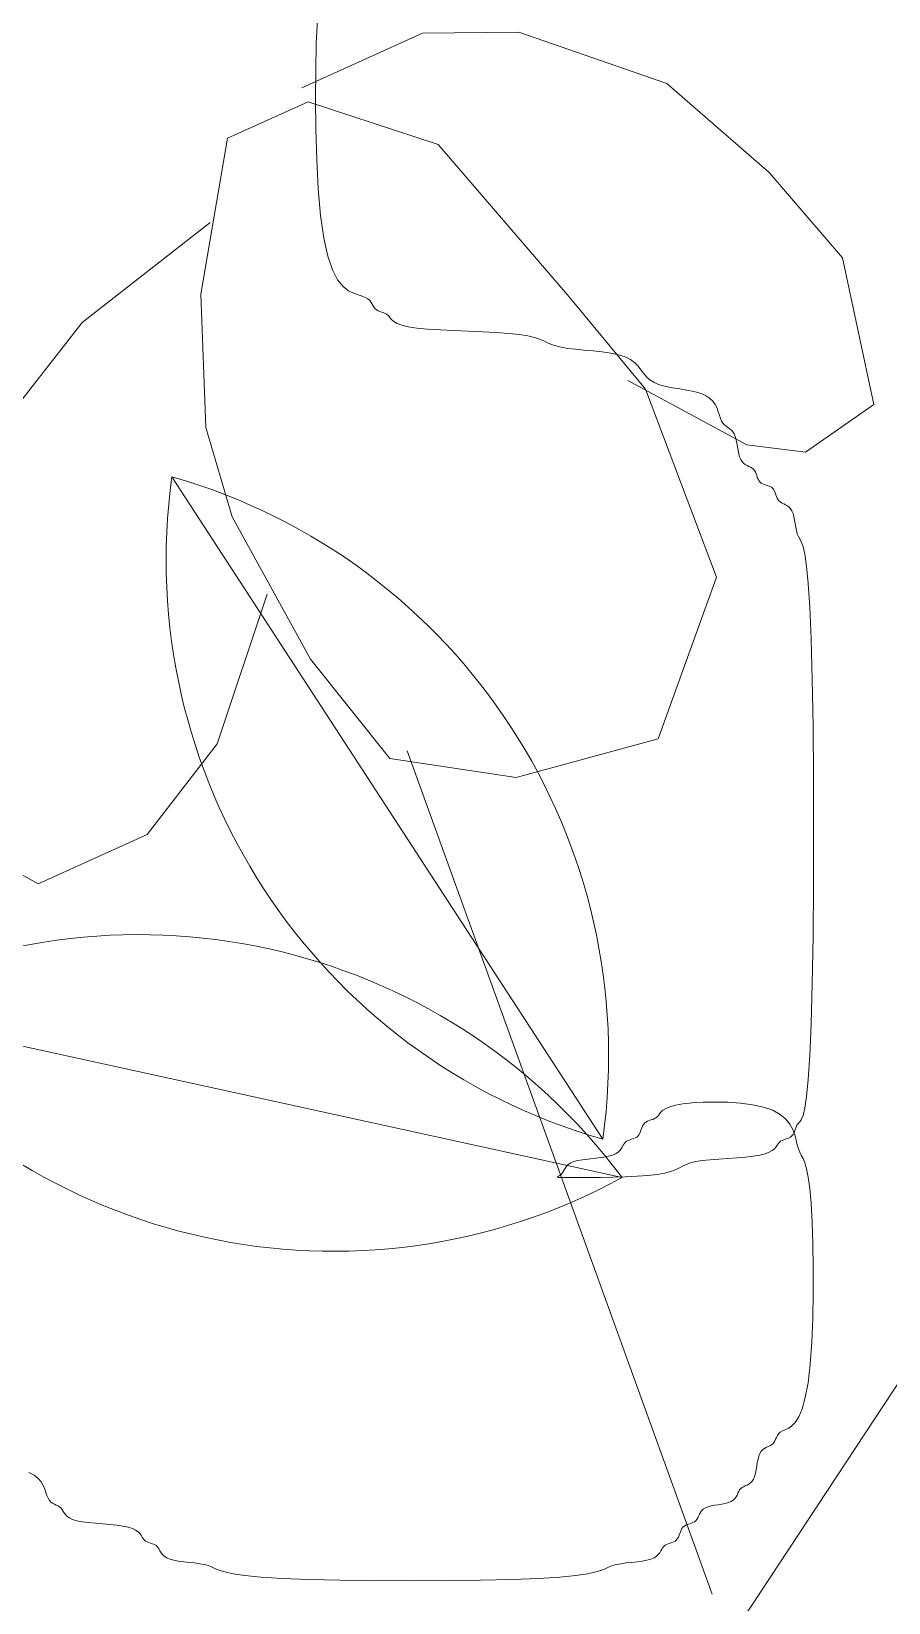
# Model space of a CAD drawing. Header units: millimetres. Extents: x 42 to 552, y 43 to 535.
# Drawn here: x 285.3837 to 285.4556, y 504.5516 to 504.6833 of the extents above; entities that cross this region are included whole.
import ezdxf

# ---------------------------------------------------------------- set-up
doc = ezdxf.new("R2010")
doc.units = ezdxf.units.MM
doc.header["$LTSCALE"] = 0.75
doc.header["$MEASUREMENT"] = 0
doc.layers.add('Gramado', color=9, linetype='Continuous', lineweight=0)

# ---------------------------------------------------------------- blocks, each defined once
blk = doc.blocks.new('arbusto2vista')
for p, q in [((-0.2798219655892922, 0.3904874950060844), (-0.2696917257576388, 0.3950657460054003)), ((-0.2696917257576388, 0.3950657460054003), (-0.2616071183502413, 0.395172573305274)), ((-0.2616071183502413, 0.395172573305274), (-0.249196935916018, 0.3908498363549597)), ((-0.249196935916018, 0.3908498363549597), (-0.240595839163575, 0.3833868558203619)), ((-0.279289519914812, 0.3893093589928185), (-0.2860430131358953, 0.3862571916599506)), ((-0.2683765679008729, 0.3857287341510869), (-0.279289519914812, 0.3893093589928185)), ((-0.2860430131358953, 0.3862571916599506), (-0.288270718123897, 0.3731908682146354)), ((-0.2573794656133259, 0.3729641415568778), (-0.2683765679008729, 0.3857287341510869)), ((-0.240595839163575, 0.3833868558203619), (-0.2344567575775045, 0.376229963489493)), ((-0.287506146584235, 0.3792114839816918), (-0.2982348417214098, 0.3708158451398162)), ((-0.2344567575775045, 0.376229963489493), (-0.2318104855344814, 0.3639476116020717)), ((-0.288270718123897, 0.3731908682146354), (-0.2878702917114424, 0.3620216844900028)), ((-0.2509741611899585, 0.3652181812194044), (-0.2573794656133259, 0.3729641415568778)), ((-0.2982348417214098, 0.3708158451398162), (-0.3085471541166953, 0.3576426943946558)), ((-0.2424731710406149, 0.3605474966159363), (-0.2524713916102996, 0.3659602933280439)), ((-0.2450171521674065, 0.3494663891428047), (-0.2509741611899585, 0.3652181812194044)), ((-0.2318104855344814, 0.3639476116020717), (-0.237549140708154, 0.359935320208308)), ((-0.2878702917114424, 0.3620216844900028), (-0.2856404024103654, 0.3545168445059517)), ((-0.237549140708154, 0.359935320208308), (-0.2424731710406149, 0.3605474966159363)), ((-0.2856404024103654, 0.3545168445059517), (-0.2790849380823488, 0.3425824402717126)), ((-0.2499230418572438, 0.3358990739423291), (-0.2450171521674065, 0.3494663891428047)), ((-0.2869192789819408, 0.3354948731440288), (-0.2827119512006675, 0.3480370964331883)), ((-0.2790849380823488, 0.3425824402717126), (-0.2724134108216276, 0.3342474119276915)), ((-0.2437933636612115, 0.2606370195019849), (-0.1938131823787899, 0.3364288530888189)), ((-0.2927739970881476, 0.3278832058601324), (-0.2869192789819408, 0.3354948731440288)), ((-0.2453907006847089, 0.2641714275417257), (-0.2709662337028931, 0.3349014477847163)), ((-0.2618167349465921, 0.3326520030581719), (-0.2499230418572438, 0.3358990739423291)), ((-0.2724134108216276, 0.3342474119276915), (-0.2618167349465921, 0.3326520030581719)), ((-0.3089432119029425, 0.3276695512604419), (-0.30193945217394, 0.3237409787654713)), ((-0.30193945217394, 0.3237409787654713), (-0.2927739970881476, 0.3278832058601324))]:
    blk.add_line(p, q)
blk = doc.blocks.new('arbusto8vista')
for p, q in [((-0.5307871027382305, 0.5164079373301007), (-0.5309615566540344, 0.5125874321541062)), ((-0.5309615566540344, 0.5125874321541062), (-0.5310729559110712, 0.5081242251728213)), ((-0.5310729559110712, 0.5081242251728213), (-0.5311086903119815, 0.5032325503213144)), ((-0.5311086903119815, 0.5032325503213144), (-0.5310561496595483, 0.498126641534725)), ((-0.5310561496595483, 0.498126641534725), (-0.5309027237564692, 0.4930207327481213)), ((-0.5309027237564692, 0.4930207327481213), (-0.5306358024054703, 0.4881290578966286)), ((-0.5306358024054703, 0.4881290578966286), (-0.5302427754092776, 0.4836658509153295)), ((-0.5302427754092776, 0.4836658509153295), (-0.5297110325705887, 0.4798453457393492)), ((-0.5297110325705887, 0.4798453457393492), (-0.5290363706433823, 0.4768271676386888)), ((-0.5290363706433823, 0.4768271676386888), (-0.528248214186334, 0.4745525072230947)), ((-0.528248214186334, 0.4745525072230947), (-0.5273843947094292, 0.4729079464372177)), ((-0.5273843947094292, 0.4729079464372177), (-0.5264827437225961, 0.4717800672256942)), ((-0.5264827437225961, 0.4717800672256942), (-0.5255810927357629, 0.4710554515331751)), ((-0.5255810927357629, 0.4710554515331751), (-0.5247172732588581, 0.4706206813043252)), ((-0.5247172732588581, 0.4706206813043252), (-0.5239291168018099, 0.4703623384837812)), ((-0.5239291168018099, 0.4703623384837812), (-0.5232544548746034, 0.4701670050161937)), ((-0.5232544548746034, 0.4701670050161937), (-0.5227206101833701, 0.4699422662180552)), ((-0.5227206101833701, 0.4699422662180552), (-0.5223128702192241, 0.4696797208931116)), ((-0.5223128702192241, 0.4696797208931116), (-0.522006013669511, 0.4693919712169929)), ((-0.522006013669511, 0.4693919712169929), (-0.5217748192215481, 0.4690916193652583)), ((-0.5217748192215481, 0.4690916193652583), (-0.5215940655627094, 0.4687912675135379)), ((-0.5215940655627094, 0.4687912675135379), (-0.521438531380312, 0.4685035178374051)), ((-0.521438531380312, 0.4685035178374051), (-0.5212829953617018, 0.4682409725124757)), ((-0.5212829953617018, 0.4682409725124757), (-0.5211022361942241, 0.468016233714323)), ((-0.5211022361942241, 0.468016233714323), (-0.5208773379698926, 0.4678377029442089)), ((-0.5208773379698926, 0.4678377029442089), (-0.5206146063993913, 0.4676969790058791)), ((-0.5206146063993913, 0.4676969790058791), (-0.5203266525981292, 0.4675814600287538)), ((-0.5203266525981292, 0.4675814600287538), (-0.5200260876814866, 0.4674785441422387)), ((-0.5200260876814866, 0.4674785441422387), (-0.5197255227648441, 0.4673756294757396)), ((-0.5197255227648441, 0.4673756294757396), (-0.519437568963582, 0.4672601141586767)), ((-0.519437568963582, 0.4672601141586767), (-0.5191748373930807, 0.4671193963204416)), ((-0.5191748373930807, 0.4671193963204416), (-0.5189499391687491, 0.4669408740904402)), ((-0.5189499391687491, 0.4669408740904402), (-0.5187639255993872, 0.4667161461707963)), ((-0.5187639255993872, 0.4667161461707963), (-0.5185716087675871, 0.4664536135543784)), ((-0.5185716087675871, 0.4664536135543784), (-0.5183162409494173, 0.4661658778067874)), ((-0.5183162409494173, 0.4661658778067874), (-0.5179410744208894, 0.4658655404936098)), ((-0.5179410744208894, 0.4658655404936098), (-0.517389361458072, 0.4655652031804323)), ((-0.517389361458072, 0.4655652031804323), (-0.5166043543369767, 0.4652774674328413)), ((-0.5166043543369767, 0.4652774674328413), (-0.515529305333672, 0.4650149348164234)), ((-0.515529305333672, 0.4650149348164234), (-0.514107466724198, 0.4647902068967795)), ((-0.514107466724198, 0.4647902068967795), (-0.5123083627939593, 0.464611684666778)), ((-0.5123083627939593, 0.464611684666778), (-0.5102066058661308, 0.4644709668285429)), ((-0.5102066058661308, 0.4644709668285429), (-0.5079030802732518, 0.4643554515114658)), ((-0.5079030802732518, 0.4643554515114658), (-0.505498670347805, 0.464252536844981)), ((-0.505498670347805, 0.464252536844981), (-0.5030942604223867, 0.4641496209584659)), ((-0.5030942604223867, 0.4641496209584659), (-0.5007907348294793, 0.4640341019813405)), ((-0.5007907348294793, 0.4640341019813405), (-0.4986889779016792, 0.4638933780430108)), ((-0.4986889779016792, 0.4638933780430108), (-0.4968898739714405, 0.4637148472728967)), ((-0.4968898739714405, 0.4637148472728967), (-0.4954638318863545, 0.463490108474744)), ((-0.4954638318863545, 0.463490108474744), (-0.4943593585538508, 0.4632275631498146)), ((-0.4943593585538508, 0.4632275631498146), (-0.4934944853963259, 0.4629398134736817)), ((-0.4934944853963259, 0.4629398134736817), (-0.4927872438362613, 0.4626394616219613)), ((-0.4927872438362613, 0.4626394616219613), (-0.4921556652960817, 0.4623391097702267)), ((-0.4921556652960817, 0.4623391097702267), (-0.4915177811981835, 0.4620513600941081)), ((-0.4915177811981835, 0.4620513600941081), (-0.4907916229650482, 0.4617888147691644)), ((-0.4907916229650482, 0.4617888147691644), (-0.4898952220190722, 0.461564075971026)), ((-0.4898952220190722, 0.461564075971026), (-0.4887707800160968, 0.4613844949687689)), ((-0.4887707800160968, 0.4613844949687689), (-0.487457179545288, 0.461236419405509)), ((-0.487457179545288, 0.461236419405509), (-0.4860174734293139, 0.4611009460178366)), ((-0.4860174734293139, 0.4611009460178366), (-0.4845147144907287, 0.4609591715423704)), ((-0.4845147144907287, 0.4609591715423704), (-0.4830119555521151, 0.460792192715715)), ((-0.4830119555521151, 0.460792192715715), (-0.481572249436141, 0.4605811062744749)), ((-0.481572249436141, 0.4605811062744749), (-0.4802586489653322, 0.4603070089552403)), ((-0.4802586489653322, 0.4603070089552403), (-0.4791342069623568, 0.4599509974946301)), ((-0.4791342069623568, 0.4599509974946301), (-0.4782420094919928, 0.459501519898339)), ((-0.4782420094919928, 0.459501519898339), (-0.4775452755880565, 0.4589764292484659)), ((-0.4775452755880565, 0.4589764292484659), (-0.4769872575265879, 0.4584009298962144)), ((-0.4769872575265879, 0.4584009298962144), (-0.4765112075836271, 0.4578002261927594)), ((-0.4765112075836271, 0.4578002261927594), (-0.4760603780352426, 0.4571995224893044)), ((-0.4760603780352426, 0.4571995224893044), (-0.4755780211574461, 0.4566240231370529)), ((-0.4755780211574461, 0.4566240231370529), (-0.4750073892262776, 0.4560989324871798)), ((-0.4750073892262776, 0.4560989324871798), (-0.4742917345177773, 0.4556494548908887)), ((-0.4742917345177773, 0.4556494548908887), (-0.4733921743662393, 0.4552923932998141)), ((-0.4733921743662393, 0.4552923932998141), (-0.4723412863386898, 0.4550109450673148)), ((-0.4723412863386898, 0.4550109450673148), (-0.4711895130605512, 0.4547799061472233)), ((-0.4711895130605512, 0.4547799061472233), (-0.4699872971570471, 0.4545740724933296)), ((-0.4699872971570471, 0.4545740724933296), (-0.4687850812535714, 0.4543682400594662)), ((-0.4687850812535714, 0.4543682400594662), (-0.4676333079754045, 0.454137204799423)), ((-0.4676333079754045, 0.454137204799423), (-0.466582419947855, 0.4538557626670183)), ((-0.466582419947855, 0.4538557626670183), (-0.465682859796317, 0.4534987096160705)), ((-0.465682859796317, 0.4534987096160705), (-0.4649714086399399, 0.453049242898274)), ((-0.4649714086399399, 0.453049242898274), (-0.4644302015735207, 0.4525241649569267)), ((-0.4644302015735207, 0.4525241649569267), (-0.4640277121858389, 0.4519486795332028)), ((-0.4640277121858389, 0.4519486795332028), (-0.4637324140655039, 0.4513479903683049)), ((-0.4637324140655039, 0.4513479903683049), (-0.4635127808012669, 0.4507473012033927)), ((-0.4635127808012669, 0.4507473012033927), (-0.4633372859818223, 0.450171815779683)), ((-0.4633372859818223, 0.450171815779683), (-0.4631744031958931, 0.4496467378383358)), ((-0.4631744031958931, 0.4496467378383358), (-0.4629926060321168, 0.4491972711205392)), ((-0.4629926060321168, 0.4491972711205392), (-0.4627677241806794, 0.4488402181204236)), ((-0.4627677241806794, 0.4488402181204236), (-0.4625050117374201, 0.4485587763438588)), ((-0.4625050117374201, 0.4485587763438588), (-0.4622170788995845, 0.4483277420496563)), ((-0.4622170788995845, 0.4483277420496563), (-0.4619165358645034, 0.4481219114966564)), ((-0.4619165358645034, 0.4481219114966564), (-0.4616159928293939, 0.4479160809436422)), ((-0.4616159928293939, 0.4479160809436422), (-0.4613280599915868, 0.447685046649454)), ((-0.4613280599915868, 0.447685046649454), (-0.4610653475482991, 0.4474036048728891)), ((-0.4610653475482991, 0.4474036048728891), (-0.4608404656968617, 0.4470465518727735)), ((-0.4608404656968617, 0.4470465518727735), (-0.4606618212354476, 0.446597085154977)), ((-0.4606618212354476, 0.446597085154977), (-0.4605210073658554, 0.4460720072136297)), ((-0.4605210073658554, 0.4460720072136297), (-0.4604054138908111, 0.4454965217899058)), ((-0.4604054138908111, 0.4454965217899058), (-0.4603024306130408, 0.4448958326250079)), ((-0.4603024306130408, 0.4448958326250079), (-0.4601994473352988, 0.4442951434600957)), ((-0.4601994473352988, 0.4442951434600957), (-0.4600838538602545, 0.4437196580363718)), ((-0.4600838538602545, 0.4437196580363718), (-0.4599430399906623, 0.4431945800950245)), ((-0.4599430399906623, 0.4431945800950245), (-0.4597643955292483, 0.442745113377228)), ((-0.4597643955292483, 0.442745113377228), (-0.4595395136778109, 0.4423891105075768)), ((-0.4595395136778109, 0.4423891105075768), (-0.4592768012345232, 0.4421150196442767)), ((-0.4592768012345232, 0.4421150196442767), (-0.458988868396716, 0.4419039378289256)), ((-0.458988868396716, 0.4419039378289256), (-0.4586883253616065, 0.4417369621031497)), ((-0.4586883253616065, 0.4417369621031497), (-0.4583877823265254, 0.441595189508547)), ((-0.4583877823265254, 0.441595189508547), (-0.4580998494886899, 0.4414597170867296)), ((-0.4580998494886899, 0.4414597170867296), (-0.4578371370454306, 0.4413116418793095)), ((-0.4578371370454306, 0.4413116418793095), (-0.4576122551939932, 0.4411320609278846)), ((-0.4576122551939932, 0.4411320609278846), (-0.4574336106560679, 0.4409073221297461)), ((-0.4574336106560679, 0.4409073221297461), (-0.457292796250897, 0.4406447768048025)), ((-0.457292796250897, 0.4406447768048025), (-0.457177201322196, 0.4403570271286696)), ((-0.457177201322196, 0.4403570271286696), (-0.4570742152135949, 0.4400566752769492)), ((-0.4570742152135949, 0.4400566752769492), (-0.4569712272688093, 0.4397563234252289)), ((-0.482900609239266, 0.3287556658660122), (-0.5551789269381686, 0.4398597967792313)), ((-0.4569712272688093, 0.4397563234252289), (-0.456855626831441, 0.439468573749096)), ((-0.456855626831441, 0.439468573749096), (-0.4567148032452337, 0.4392060284241666)), ((-0.4567148032452337, 0.4392060284241666), (-0.4565361458537893, 0.4389812896260139)), ((-0.4565361458537893, 0.4389812896260139), (-0.4563112476294577, 0.4388027588050676)), ((-0.4563112476294577, 0.4388027588050676), (-0.4560485160589565, 0.438662034510898)), ((-0.4560485160589565, 0.438662034510898), (-0.4557605622576943, 0.4385465145679177)), ((-0.4557605622576943, 0.4385465145679177), (-0.4554599973410518, 0.4384435968005533)), ((-0.4554599973410518, 0.4384435968005533), (-0.4551594324244093, 0.4383406790331748)), ((-0.4551594324244093, 0.4383406790331748), (-0.4548714786231471, 0.4382251590902086)), ((-0.4548714786231471, 0.4382251590902086), (-0.4546087470526459, 0.4380844347960391)), ((-0.4546087470526459, 0.4380844347960391), (-0.4543838488283143, 0.4379059039750786)), ((-0.4543838488283143, 0.4379059039750786), (-0.4542051914368983, 0.4376811651769401)), ((-0.4542051914368983, 0.4376811651769401), (-0.4540643678506626, 0.4374186198519965)), ((-0.4540643678506626, 0.4374186198519965), (-0.4539487674133227, 0.4371308701758778)), ((-0.4539487674133227, 0.4371308701758778), (-0.4538457794685087, 0.4368305183241432)), ((-0.4538457794685087, 0.4368305183241432), (-0.4537427933599361, 0.4365301664724228)), ((-0.4537427933599361, 0.4365301664724228), (-0.4536271984312066, 0.4362424167962899)), ((-0.4536271984312066, 0.4362424167962899), (-0.4534863840260641, 0.4359798714713605)), ((-0.4534863840260641, 0.4359798714713605), (-0.4533077394881388, 0.4357551326732221)), ((-0.4533077394881388, 0.4357551326732221), (-0.4530828576367014, 0.4355755517217972)), ((-0.4530828576367014, 0.4355755517217972), (-0.4528201451934137, 0.4354274765143629)), ((-0.4528201451934137, 0.4354274765143629), (-0.4525322123556066, 0.4352920040925454)), ((-0.4525322123556066, 0.4352920040925454), (-0.4522316693204971, 0.4351502314979427)), ((-0.4522316693204971, 0.4351502314979427), (-0.4519311262853876, 0.4349832557721669)), ((-0.4519311262853876, 0.4349832557721669), (-0.4516431934475804, 0.4347721739568158)), ((-0.4516431934475804, 0.4347721739568158), (-0.4513804810043212, 0.4344980830935157)), ((-0.4513804810043212, 0.4344980830935157), (-0.4511555991528837, 0.4341420802238645)), ((-0.4511555991528837, 0.4341420802238645), (-0.45097695461493, 0.4336926135060679)), ((-0.45097695461493, 0.4336926135060679), (-0.4508361402097876, 0.4331675355647207)), ((-0.4508361402097876, 0.4331675355647207), (-0.4507205452810865, 0.4325920501409968)), ((-0.4507205452810865, 0.4325920501409968), (-0.4506175591724855, 0.4319913609760988)), ((-0.4506175591724855, 0.4319913609760988), (-0.4505145712276999, 0.4313906718111866)), ((-0.4505145712276999, 0.4313906718111866), (-0.4503989707903315, 0.430815186387477)), ((-0.4503989707903315, 0.430815186387477), (-0.4502581472041243, 0.4302901084461297)), ((-0.4502581472041243, 0.4302901084461297), (-0.4500794898126799, 0.4298406417283331)), ((-0.4500794898126799, 0.4298406417283331), (-0.4498545915883483, 0.4294541840076533)), ((-0.4498545915883483, 0.4294541840076533), (-0.449591860017847, 0.4289669091872099)), ((-0.449591860017847, 0.4289669091872099), (-0.4493039062165849, 0.428177185202486)), ((-0.4493039062165849, 0.428177185202486), (-0.4490033412999423, 0.4268833799889791)), ((-0.4490033412999423, 0.4268833799889791), (-0.4487027763832998, 0.4248838614821722)), ((-0.4487027763832998, 0.4248838614821722), (-0.4484148225820377, 0.4219769976175485)), ((-0.4484148225820377, 0.4219769976175485), (-0.4481520910115364, 0.4179611563306054)), ((-0.4481520910115364, 0.4179611563306054), (-0.4479271927872048, 0.4126347055568402)), ((-0.4479271927872048, 0.4126347055568402), (-0.4477506371718221, 0.4058926286404585)), ((-0.4477506371718221, 0.4058926286404585), (-0.4476245260179894, 0.398016370560569)), ((-0.4476245260179894, 0.398016370560569), (-0.4475488593256784, 0.3893839917050173)), ((-0.4475488593256784, 0.3893839917050173), (-0.4475236370949176, 0.3803735524616343)), ((-0.4475236370949176, 0.3803735524616343), (-0.4475488593256784, 0.3713631132182371)), ((-0.4475488593256784, 0.3713631132182371), (-0.4476245260179894, 0.3627307343626853)), ((-0.4476245260179894, 0.3627307343626853), (-0.4477506371718221, 0.3548544762827959)), ((-0.4477506371718221, 0.3548544762827959), (-0.4479271927872048, 0.3481123993664141)), ((-0.4796721637010535, 0.322303508122701), (-0.6091380630945196, 0.350708859900223)), ((-0.4479271927872048, 0.3481123993664141), (-0.4481520910115364, 0.3427869987231134)), ((-0.4481520910115364, 0.3427869987231134), (-0.4484148225820377, 0.338778508349435)), ((-0.4484148225820377, 0.338778508349435), (-0.4487027763832998, 0.3358915969636627)), ((-0.4706936245122506, 0.3344455481479969), (-0.4694493795909125, 0.3346702869461495)), ((-0.4694493795909125, 0.3346702869461495), (-0.4678751575121396, 0.3348446170927417)), ((-0.4678751575121396, 0.3348446170927417), (-0.4660361130275703, 0.334955936666347)), ((-0.4660361130275703, 0.334955936666347), (-0.4640205202724985, 0.3349916437963856)), ((-0.4640205202724985, 0.3349916437963856), (-0.4619166533821613, 0.3349391366122632)), ((-0.4619166533821613, 0.3349391366122632), (-0.4598127864918524, 0.3347858132433714)), ((-0.4598127864918524, 0.3347858132433714), (-0.4577971937367522, 0.3345190718191446)), ((-0.4487027763832998, 0.3358915969636627), (-0.4490033412999423, 0.3339309332840799)), ((-0.4748298479467223, 0.3319818228188183), (-0.4745293049116128, 0.3320847405861826)), ((-0.4745293049116128, 0.3320847405861826), (-0.4742413720738057, 0.332200260529163)), ((-0.4742413720738057, 0.332200260529163), (-0.473978659630518, 0.3323409848233183)), ((-0.473978659630518, 0.3323409848233183), (-0.4737537777790806, 0.3325195156442788)), ((-0.4737537777790806, 0.3325195156442788), (-0.4735688279895101, 0.3327442544424173)), ((-0.4735688279895101, 0.3327442544424173), (-0.4733838768227656, 0.3330067997673609)), ((-0.4733838768227656, 0.3330067997673609), (-0.4731484821125775, 0.3332945494434938)), ((-0.4731484821125775, 0.3332945494434938), (-0.4728122016927045, 0.3335949012952142)), ((-0.4728122016927045, 0.3335949012952142), (-0.4723245933968769, 0.3338952531469346)), ((-0.4723245933968769, 0.3338952531469346), (-0.4716352150587966, 0.3341830028230675)), ((-0.4716352150587966, 0.3341830028230675), (-0.4706936245122506, 0.3344455481479969)), ((-0.4577971937367522, 0.3345190718191446), (-0.4559581492522113, 0.3341263104689745)), ((-0.4559581492522113, 0.3341263104689745), (-0.4543839271734385, 0.3335949273222667)), ((-0.4543839271734385, 0.3335949273222667), (-0.4531396821755891, 0.3329207218063175)), ((-0.4531396821755891, 0.3329207218063175), (-0.4521980910934644, 0.3321330985400408)), ((-0.4521980910934644, 0.3321330985400408), (-0.4515087113017273, 0.3312698634401841)), ((-0.4493039062165849, 0.3327011860289701), (-0.449591860017847, 0.3320070239166171)), ((-0.4490033412999423, 0.3339309332840799), (-0.4493039062165849, 0.3327011860289701)), ((-0.4769819882819775, 0.3292933586914728), (-0.4768033438205634, 0.3295180974896255)), ((-0.4768033438205634, 0.3295180974896255), (-0.4766625299509712, 0.3297806428145549)), ((-0.4766625299509712, 0.3297806428145549), (-0.4765469364759269, 0.3300683924906878)), ((-0.4765469364759269, 0.3300683924906878), (-0.4764439531981566, 0.3303687443424081)), ((-0.4764439531981566, 0.3303687443424081), (-0.4763409699203862, 0.3306690961941428)), ((-0.4763409699203862, 0.3306690961941428), (-0.4762253764453703, 0.3309568458702614)), ((-0.4762253764453703, 0.3309568458702614), (-0.4760845625757781, 0.331219391195205)), ((-0.4760845625757781, 0.331219391195205), (-0.4759059181143357, 0.3314441299933435)), ((-0.4759059181143357, 0.3314441299933435), (-0.4756810362628983, 0.331622660814304)), ((-0.4756810362628983, 0.331622660814304), (-0.475418323819639, 0.3317633851084736)), ((-0.475418323819639, 0.3317633851084736), (-0.4751303909818319, 0.3318789050514397)), ((-0.4751303909818319, 0.3318789050514397), (-0.4748298479467223, 0.3319818228188183)), ((-0.4515087113017273, 0.3312698634401841), (-0.451021100175069, 0.3303688224235657)), ((-0.45097695461493, 0.3295180974896255), (-0.4511555991528837, 0.3292933586914728)), ((-0.451021100175069, 0.3303688224235657), (-0.4506848150881524, 0.3294677814069331)), ((-0.4508361402097876, 0.3297806428145549), (-0.45097695461493, 0.3295180974896255)), ((-0.4507205452810865, 0.3300683924906878), (-0.4508361402097876, 0.3297806428145549)), ((-0.4506175591724855, 0.3303687443424081), (-0.4507205452810865, 0.3300683924906878)), ((-0.4506848150881524, 0.3294677814069331), (-0.4504494134156687, 0.3286045463070906)), ((-0.4505145712276999, 0.3306690961941428), (-0.4506175591724855, 0.3303687443424081)), ((-0.4503989707903315, 0.3309568458702614), (-0.4505145712276999, 0.3306690961941428)), ((-0.4502581472041243, 0.331219391195205), (-0.4503989707903315, 0.3309568458702614)), ((-0.4500794898126799, 0.3314441299933435), (-0.4502581472041243, 0.331219391195205)), ((-0.4498545915883483, 0.3316531156653184), (-0.4500794898126799, 0.3314441299933435)), ((-0.449591860017847, 0.3320070239166171), (-0.4498545915883483, 0.3316531156653184)), ((-0.4803447406076486, 0.3265545924099911), (-0.4800378785492967, 0.3268423281575821)), ((-0.4800378785492967, 0.3268423281575821), (-0.4798066822651492, 0.3271426654707597)), ((-0.4798066822651492, 0.3271426654707597), (-0.4796259304425234, 0.3274430027839372)), ((-0.4796259304425234, 0.3274430027839372), (-0.479470401768765, 0.3277307385315282)), ((-0.479470401768765, 0.3277307385315282), (-0.4793148749312195, 0.3279932711479461)), ((-0.4793148749312195, 0.3279932711479461), (-0.4791341286172326, 0.32821799906759)), ((-0.4791341286172326, 0.32821799906759), (-0.4789092467657952, 0.3283965212975914)), ((-0.4789092467657952, 0.3283965212975914), (-0.4786465343225359, 0.3285372391358266)), ((-0.4786465343225359, 0.3285372391358266), (-0.4783586014847003, 0.3286527544528894)), ((-0.4783586014847003, 0.3286527544528894), (-0.4780580584495908, 0.3287556691193885)), ((-0.4780580584495908, 0.3287556691193885), (-0.4777575154145097, 0.3288585850059036)), ((-0.4777575154145097, 0.3288585850059036), (-0.4774695825766742, 0.328974103983029)), ((-0.4774695825766742, 0.328974103983029), (-0.4772068701334149, 0.3291148279213587)), ((-0.4772068701334149, 0.3291148279213587), (-0.4769819882819775, 0.3292933586914728)), ((-0.4544742018634622, 0.3268423281575821), (-0.4549723185805306, 0.3265545924099911)), ((-0.4541148019069965, 0.3271426654707597), (-0.4544742018634622, 0.3268423281575821)), ((-0.4538562872011482, 0.3274430027839372), (-0.4541148019069965, 0.3271426654707597)), ((-0.4536608262360176, 0.3277307385315282), (-0.4538562872011482, 0.3274430027839372)), ((-0.4534905875016477, 0.3279932711479461), (-0.4536608262360176, 0.3277307385315282)), ((-0.4533077394881388, 0.32821799906759), (-0.4534905875016477, 0.3279932711479461)), ((-0.4530828576367014, 0.3283965212975914), (-0.4533077394881388, 0.32821799906759)), ((-0.4528201451934137, 0.3285372391358266), (-0.4530828576367014, 0.3283965212975914)), ((-0.4525322123556066, 0.3286527544528894), (-0.4528201451934137, 0.3285372391358266)), ((-0.4522316693204971, 0.3287556691193885), (-0.4525322123556066, 0.3286527544528894)), ((-0.4519311262853876, 0.3288585850059036), (-0.4522316693204971, 0.3287556691193885)), ((-0.4516431934475804, 0.328974103983029), (-0.4519311262853876, 0.3288585850059036)), ((-0.4513804810043212, 0.3291148279213587), (-0.4516431934475804, 0.328974103983029)), ((-0.4511555991528837, 0.3292933586914728), (-0.4513804810043212, 0.3291148279213587)), ((-0.4504494134156687, 0.3286045463070906), (-0.4502644525322808, 0.3278169230407997)), ((-0.4502644525322808, 0.3278169230407997), (-0.4500794898126799, 0.3271427175248647)), ((-0.4500794898126799, 0.3271427175248647), (-0.4498545915883483, 0.3265955818619943)), ((-0.4892227467162797, 0.3239165865991112), (-0.4889915504321323, 0.3242169384508315)), ((-0.4889915504321323, 0.3242169384508315), (-0.4886846883737803, 0.3245046881269644)), ((-0.4886846883737803, 0.3245046881269644), (-0.4882769392285695, 0.3247672334518938)), ((-0.4882769392285695, 0.3247672334518938), (-0.4877430816838171, 0.3249919722500465)), ((-0.4877430816838171, 0.3249919722500465), (-0.4870684033837165, 0.3251705030201606)), ((-0.4870684033837165, 0.3251705030201606), (-0.4862802277994547, 0.3253112269584904)), ((-0.4862802277994547, 0.3253112269584904), (-0.4854163873590949, 0.3254267459356157)), ((-0.4854163873590949, 0.3254267459356157), (-0.4845147144907287, 0.3255296618221308)), ((-0.4845147144907287, 0.3255296618221308), (-0.4836130416223341, 0.3256325764886299)), ((-0.4836130416223341, 0.3256325764886299), (-0.4827492011819743, 0.3257480918056928)), ((-0.4827492011819743, 0.3257480918056928), (-0.4819610255977125, 0.3258888096439279)), ((-0.4819610255977125, 0.3258888096439279), (-0.4812863472976119, 0.3260673318739293)), ((-0.4812863472976119, 0.3260673318739293), (-0.4807524897528594, 0.3262920597935732)), ((-0.4807524897528594, 0.3262920597935732), (-0.4803447406076486, 0.3265545924099911)), ((-0.4695291137259971, 0.3242169384508315), (-0.4701218108245655, 0.3239165865991112)), ((-0.468911195773785, 0.3245046881269644), (-0.4695291137259971, 0.3242169384508315)), ((-0.4681923934890619, 0.3247672334518938), (-0.468911195773785, 0.3245046881269644)), ((-0.4672970433928754, 0.3249919722500465), (-0.4681923934890619, 0.3247672334518938)), ((-0.4661726013898715, 0.3251705030201606), (-0.4672970433928754, 0.3249919722500465)), ((-0.4648590009190627, 0.3253112269584904), (-0.4661726013898715, 0.3251705030201606)), ((-0.4634192948030886, 0.3254267459356157), (-0.4648590009190627, 0.3253112269584904)), ((-0.4619165358645034, 0.3255296618221308), (-0.4634192948030886, 0.3254267459356157)), ((-0.4604137769259182, 0.3256325764886299), (-0.4619165358645034, 0.3255296618221308)), ((-0.4589740708099157, 0.3257480918056928), (-0.4604137769259182, 0.3256325764886299)), ((-0.4576604703391354, 0.3258888096439279), (-0.4589740708099157, 0.3257480918056928)), ((-0.4565360283361315, 0.3260673318739293), (-0.4576604703391354, 0.3258888096439279)), ((-0.4556469835681014, 0.3262920597935732), (-0.4565360283361315, 0.3260673318739293)), ((-0.4549723185805306, 0.3265545924099911), (-0.4556469835681014, 0.3262920597935732)), ((-0.4498545915883483, 0.3265955818619943), (-0.449591860017847, 0.3260925528987002)), ((-0.449591860017847, 0.3260925528987002), (-0.4493039062165849, 0.3255265136674268)), ((-0.4493039062165849, 0.3255265136674268), (-0.4490033412999423, 0.3247903472006328)), ((-0.4490033412999423, 0.3247903472006328), (-0.4487027763832998, 0.3237769365307628)), ((-0.4905005751437841, 0.322370719725896), (-0.4904722106923884, 0.3224347807851728)), ((-0.4903523913246488, 0.3223318630178085), (-0.4905005751437841, 0.322370719725896)), ((-0.4904722106923884, 0.3224347807851728), (-0.4903240452354112, 0.3225303472834469)), ((-0.4899709119700901, 0.3223119095731022), (-0.4903523913246488, 0.3223318630178085)), ((-0.4903240452354112, 0.3225303472834469), (-0.4901128260376879, 0.3226637203085261)), ((-0.4901128260376879, 0.3226637203085261), (-0.4898953003641964, 0.3228412009481758)), ((-0.4892993898152156, 0.3223045583040118), (-0.4899709119700901, 0.3223119095731022)), ((-0.4898953003641964, 0.3228412009481758), (-0.4897145540502095, 0.3230659397463143)), ((-0.4897145540502095, 0.3230659397463143), (-0.489559027212664, 0.3233284850712579)), ((-0.489559027212664, 0.3233284850712579), (-0.4894034985389339, 0.3236162347473908)), ((-0.4894034985389339, 0.3236162347473908), (-0.4892227467162797, 0.3239165865991112)), ((-0.4882810775950759, 0.3223035081227152), (-0.4892993898152156, 0.3223045583040118)), ((-0.486884449127956, 0.3223045583040118), (-0.4882810775950759, 0.3223035081227152)), ((-0.4851788625645668, 0.3223119095731022), (-0.486884449127956, 0.3223045583040118)), ((-0.4832588971388532, 0.3223318630178085), (-0.4851788625645668, 0.3223119095731022)), ((-0.481219132084675, 0.322370719725896), (-0.4832588971388532, 0.3223318630178085)), ((-0.479154146635949, 0.3224347807851728), (-0.481219132084675, 0.322370719725896)), ((-0.4771585200265633, 0.3225303472834469), (-0.479154146635949, 0.3224347807851728)), ((-0.4753268314904346, 0.3226637203085261), (-0.4771585200265633, 0.3225303472834469)), ((-0.4737536602614227, 0.3228412009481758), (-0.4753268314904346, 0.3226637203085261)), ((-0.4725052117879613, 0.3230659397463143), (-0.4737536602614227, 0.3228412009481758)), ((-0.4715341963766377, 0.3233284850712579), (-0.4725052117879613, 0.3230659397463143)), ((-0.470764950548471, 0.3236162347473766), (-0.4715341963766377, 0.3233284850712579)), ((-0.4701218108245655, 0.3239165865991112), (-0.470764950548471, 0.3236162347473766)), ((-0.4487027763832998, 0.3237769365307628), (-0.4484148225820377, 0.3223791646902612)), ((-0.4484148225820377, 0.3223791646902612), (-0.4481520910115364, 0.3204899147115867)), ((-0.4481520910115364, 0.3204899147115867), (-0.4479271927872048, 0.3180020696271697)), ((-0.4479271927872048, 0.3180020696271697), (-0.4477516880216115, 0.3148557699671244)), ((-0.4477516880216115, 0.3148557699671244), (-0.447632932816191, 0.3111801862521162)), ((-0.447632932816191, 0.3111801862521162), (-0.4475772322695661, 0.3071517465004661)), ((-0.4475772322695661, 0.3071517465004661), (-0.4475908914803881, 0.302946878730495)), ((-0.4475908914803881, 0.302946878730495), (-0.4476802155473365, 0.2987420109605381)), ((-0.4476802155473365, 0.2987420109605381), (-0.4478515095689772, 0.294713571208888)), ((-0.4478515095689772, 0.294713571208888), (-0.4481110786439899, 0.2910379874938798)), ((-0.4481110786439899, 0.2910379874938798), (-0.4484652278710257, 0.2878916878338345)), ((-0.4484652278710257, 0.2878916878338345), (-0.4489150079467947, 0.2854059430611784)), ((-0.4489150079467947, 0.2854059430611784), (-0.4494404519605553, 0.283531395264859)), ((-0.450016338599653, 0.2821735293479009), (-0.4506174465513766, 0.2812378302133567)), ((-0.4494404519605553, 0.283531395264859), (-0.450016338599653, 0.2821735293479009)), ((-0.4534001983543021, 0.2793391154369544), (-0.4536114275746854, 0.2790513657608216)), ((-0.4531259163113361, 0.2796016607618839), (-0.4534001983543021, 0.2793391154369544)), ((-0.4527696652317559, 0.2798263995600223), (-0.4531259163113361, 0.2796016607618839)), ((-0.4523198851559869, 0.280018582534538), (-0.4527696652317559, 0.2798263995600223)), ((-0.4517944411422263, 0.2802548719036224), (-0.4523198851559869, 0.280018582534538)), ((-0.4512185545031286, 0.280629782764251), (-0.4517944411422263, 0.2802548719036224)), ((-0.4506174465513766, 0.2812378302133567), (-0.4512185545031286, 0.280629782764251)), ((-0.4560485160589565, 0.2766926585616005), (-0.4563112476294577, 0.276418561242366)), ((-0.4557605622576943, 0.2769037450028549), (-0.4560485160589565, 0.2766926585616005)), ((-0.4554599973410518, 0.2770707238295103), (-0.4557605622576943, 0.2769037450028549)), ((-0.4551594324244093, 0.2772124983049764), (-0.4554599973410518, 0.2770707238295103)), ((-0.4548714786231471, 0.2773479716926346), (-0.4551594324244093, 0.2772124983049764)), ((-0.4546087470526459, 0.2774960472559087), (-0.4548714786231471, 0.2773479716926346)), ((-0.4543838488283143, 0.2776756282581658), (-0.4546087470526459, 0.2774960472559087)), ((-0.4542041405105977, 0.2779003670563043), (-0.4543838488283143, 0.2776756282581658)), ((-0.4540559604403995, 0.2781629123812337), (-0.4542041405105977, 0.2779003670563043)), ((-0.4539203924036883, 0.2784506620573666), (-0.4540559604403995, 0.2781629123812337)), ((-0.4537785201864608, 0.278751013909087), (-0.4539203924036883, 0.2784506620573666)), ((-0.4536114275746854, 0.2790513657608216), (-0.4537785201864608, 0.278751013909087)), ((-0.4569712272688093, 0.27451248218334), (-0.4570742152135949, 0.273911778479885)), ((-0.456855626831441, 0.2750879815356058), (-0.4569712272688093, 0.27451248218334)), ((-0.4567148032452337, 0.2756130721854646), (-0.456855626831441, 0.2750879815356058)), ((-0.4565361458537893, 0.2760625497817557), (-0.4567148032452337, 0.2756130721854646)), ((-0.4563112476294577, 0.276418561242366), (-0.4565361458537893, 0.2760625497817557)), ((-0.578322743166666, 0.2723869521382198), (-0.5792117880112073, 0.2728364188560022)), ((-0.5776480776435449, 0.2718618741968584), (-0.578322743166666, 0.2723869521382198)), ((-0.5771499594728198, 0.2712863887731487), (-0.5776480776435449, 0.2718618741968584)), ((-0.4576122551939932, 0.2717610071780285), (-0.4578371370454306, 0.2714049957682505)), ((-0.4574336106560679, 0.2722104847743196), (-0.4576122551939932, 0.2717610071780285)), ((-0.457292796250897, 0.2727355754241785), (-0.4574336106560679, 0.2722104847743196)), ((-0.457177201322196, 0.2733110747764442), (-0.457292796250897, 0.2727355754241785)), ((-0.4570742152135949, 0.273911778479885), (-0.457177201322196, 0.2733110747764442)), ((-0.5767905566855234, 0.2706856996082365), (-0.5771499594728198, 0.2712863887731487)), ((-0.5765320373126315, 0.2700850104433385), (-0.5767905566855234, 0.2706856996082365)), ((-0.5763365693852052, 0.2695095250196147), (-0.5765320373126315, 0.2700850104433385)), ((-0.5761663209341918, 0.2689844470782674), (-0.5763365693852052, 0.2695095250196147)), ((-0.5759834599906526, 0.2685349803604709), (-0.5761663209341918, 0.2689844470782674)), ((-0.4605367796760618, 0.268772283818663), (-0.4607480074427599, 0.268484548071072)), ((-0.4603696898950886, 0.2690726211318406), (-0.4605367796760618, 0.268772283818663)), ((-0.4602278223449048, 0.2693729584450182), (-0.4603696898950886, 0.2690726211318406)), ((-0.4600922612705176, 0.2696606941926092), (-0.4602278223449048, 0.2693729584450182)), ((-0.4599440909169346, 0.269923226809027), (-0.4600922612705176, 0.2696606941926092)), ((-0.4597643955292483, 0.2701479547286709), (-0.4599440909169346, 0.269923226809027)), ((-0.4595395136778109, 0.270327527139969), (-0.4597643955292483, 0.2701479547286709)), ((-0.4592768012345232, 0.2704755962473087), (-0.4595395136778109, 0.270327527139969)), ((-0.458988868396716, 0.2706110650090636), (-0.4592768012345232, 0.2704755962473087)), ((-0.4586883253616065, 0.2707528363836502), (-0.458988868396716, 0.2706110650090636)), ((-0.4583877823265254, 0.2709198133294564), (-0.4586883253616065, 0.2707528363836502)), ((-0.4580998494886899, 0.2711308988048557), (-0.4583877823265254, 0.2709198133294564)), ((-0.4578371370454306, 0.2714049957682505), (-0.4580998494886899, 0.2711308988048557)), ((-0.575758561766321, 0.2681789774908196), (-0.5759834599906526, 0.2685349803604709)), ((-0.5754958301958197, 0.2679048866275195), (-0.575758561766321, 0.2681789774908196)), ((-0.5752078763945576, 0.2676938048121684), (-0.5754958301958197, 0.2679048866275195)), ((-0.5749073114779151, 0.2675268290863926), (-0.5752078763945576, 0.2676938048121684)), ((-0.5746067465612725, 0.2673850564917899), (-0.5749073114779151, 0.2675268290863926)), ((-0.5743187927600104, 0.2672495840699725), (-0.5746067465612725, 0.2673850564917899)), ((-0.5740560611895091, 0.2671015088625381), (-0.5743187927600104, 0.2672495840699725)), ((-0.5738311629651776, 0.2669219279111275), (-0.5740560611895091, 0.2671015088625381)), ((-0.5736493529479105, 0.2666971891129748), (-0.5738311629651776, 0.2669219279111275)), ((-0.5734864609808881, 0.2664346437880454), (-0.5736493529479105, 0.2666971891129748)), ((-0.5733109606528046, 0.2661468941119125), (-0.5734864609808881, 0.2664346437880454)), ((-0.5730913255523831, 0.2658465422601921), (-0.5733109606528046, 0.2661468941119125)), ((-0.4665247375911576, 0.2661468941119125), (-0.4666918273721308, 0.2658465422601921)), ((-0.4663135098244595, 0.2664346437880454), (-0.4665247375911576, 0.2661468941119125)), ((-0.4660392283170438, 0.2666971891129748), (-0.4663135098244595, 0.2664346437880454)), ((-0.4656829773139748, 0.2669219279111275), (-0.4660392283170438, 0.2666971891129748)), ((-0.4652331972382058, 0.2671004586812415), (-0.4656829773139748, 0.2669219279111275)), ((-0.4647077532244452, 0.2672411826195713), (-0.4652331972382058, 0.2671004586812415)), ((-0.4641318665853476, 0.2673567015966967), (-0.4647077532244452, 0.2672411826195713)), ((-0.4635307586336239, 0.2674596174832118), (-0.4641318665853476, 0.2673567015966967)), ((-0.4629296506818719, 0.2675625321496966), (-0.4635307586336239, 0.2674596174832118)), ((-0.4623537640427742, 0.2676780474667737), (-0.4629296506818719, 0.2675625321496966)), ((-0.4618283200290136, 0.2678187653050088), (-0.4623537640427742, 0.2676780474667737)), ((-0.4613785399532446, 0.2679972875350103), (-0.4618283200290136, 0.2678187653050088)), ((-0.4610222889501756, 0.2682220154546542), (-0.4613785399532446, 0.2679972875350103)), ((-0.4607480074427599, 0.268484548071072), (-0.4610222889501756, 0.2682220154546542)), ((-0.572796029268261, 0.2655461904084575), (-0.5730913255523831, 0.2658465422601921)), ((-0.5723935453891897, 0.2652584407323388), (-0.572796029268261, 0.2655461904084575)), ((-0.5718523475038637, 0.2649958954073952), (-0.5723935453891897, 0.2652584407323388)), ((-0.5711409092009774, 0.2647711566092568), (-0.5718523475038637, 0.2649958954073952)), ((-0.5702413654223335, 0.2645926257882962), (-0.5711409092009774, 0.2647711566092568)), ((-0.569190496522026, 0.2644519014941409), (-0.5702413654223335, 0.2645926257882962)), ((-0.568038744207314, 0.2643363815511606), (-0.569190496522026, 0.2644519014941409)), ((-0.5668365501853714, 0.264233463783782), (-0.568038744207314, 0.2643363815511606)), ((-0.5656343561634287, 0.2641305460164176), (-0.5668365501853714, 0.264233463783782)), ((-0.5644826038486883, 0.2640150260734373), (-0.5656343561634287, 0.2641305460164176)), ((-0.5634317349483808, 0.263874301779282), (-0.5644826038486883, 0.2640150260734373)), ((-0.562532191169737, 0.2636957709583214), (-0.5634317349483808, 0.263874301779282)), ((-0.5618207528668506, 0.263471032160183), (-0.562532191169737, 0.2636957709583214)), ((-0.4694492620732262, 0.2636957709583214), (-0.4696279066111799, 0.263471032160183)), ((-0.4692243802217888, 0.263874301779282), (-0.4694492620732262, 0.2636957709583214)), ((-0.4689616677785295, 0.2640150260734373), (-0.4692243802217888, 0.263874301779282)), ((-0.468673734940694, 0.2641305460164176), (-0.4689616677785295, 0.2640150260734373)), ((-0.4683731919056129, 0.264233463783782), (-0.468673734940694, 0.2641305460164176)), ((-0.4680726488705034, 0.2643363815511606), (-0.4683731919056129, 0.264233463783782)), ((-0.4677847160326962, 0.2644519014941409), (-0.4680726488705034, 0.2643363815511606)), ((-0.4675220035894085, 0.2645926257882962), (-0.4677847160326962, 0.2644519014941409)), ((-0.4672971217379711, 0.2647711566092568), (-0.4675220035894085, 0.2645926257882962)), ((-0.4671174263502849, 0.2649958954073952), (-0.4672971217379711, 0.2647711566092568)), ((-0.4669692559967018, 0.2652584407323388), (-0.4671174263502849, 0.2649958954073952)), ((-0.4668336949223146, 0.2655461904084575), (-0.4669692559967018, 0.2652584407323388)), ((-0.4666918273721308, 0.2658465422601921), (-0.4668336949223146, 0.2655461904084575)), ((-0.5612795549815246, 0.2632084868352393), (-0.5618207528668506, 0.263471032160183)), ((-0.5608770711024533, 0.2629207371591065), (-0.5612795549815246, 0.2632084868352393)), ((-0.5605817748183597, 0.2626203853073861), (-0.5608770711024533, 0.2629207371591065)), ((-0.5603621397179097, 0.2623200334556657), (-0.5605817748183597, 0.2626203853073861)), ((-0.5601866393898263, 0.2620322837795328), (-0.5603621397179097, 0.2623200334556657)), ((-0.5600237474228038, 0.2617697384546034), (-0.5601866393898263, 0.2620322837795328)), ((-0.5598419374055652, 0.2615449996564507), (-0.5600237474228038, 0.2617697384546034)), ((-0.5596170391812052, 0.2613664688863366), (-0.5598419374055652, 0.2615449996564507)), ((-0.5593543076107039, 0.2612257449480069), (-0.5596170391812052, 0.2613664688863366)), ((-0.5590663538094418, 0.2611102259708815), (-0.5593543076107039, 0.2612257449480069)), ((-0.5587657888927993, 0.2610073100843664), (-0.5590663538094418, 0.2611102259708815)), ((-0.5584652239761567, 0.2609043954178674), (-0.5587657888927993, 0.2610073100843664)), ((-0.5581772701748946, 0.2607888801008045), (-0.5584652239761567, 0.2609043954178674)), ((-0.4719020848428102, 0.2609043954178674), (-0.4721900386440723, 0.2607888801008045)), ((-0.4716015199261676, 0.2610073100843664), (-0.4719020848428102, 0.2609043954178674)), ((-0.4713009550095251, 0.2611102259708815), (-0.4716015199261676, 0.2610073100843664)), ((-0.4710130012082629, 0.2612257449480069), (-0.4713009550095251, 0.2611102259708815)), ((-0.4707502696377617, 0.2613664688863366), (-0.4710130012082629, 0.2612257449480069)), ((-0.4705253714134301, 0.2615449996564507), (-0.4707502696377617, 0.2613664688863366)), ((-0.4703467140219857, 0.2617697384546034), (-0.4705253714134301, 0.2615449996564507)), ((-0.4702058904357784, 0.2620322837795328), (-0.4703467140219857, 0.2617697384546034)), ((-0.4700902899984101, 0.2623200334556657), (-0.4702058904357784, 0.2620322837795328)), ((-0.4699873020536245, 0.2626203853073861), (-0.4700902899984101, 0.2623200334556657)), ((-0.4698843159450234, 0.2629207371591065), (-0.4699873020536245, 0.2626203853073861)), ((-0.4697687210163224, 0.2632084868352393), (-0.4698843159450234, 0.2629207371591065)), ((-0.4696279066111799, 0.263471032160183), (-0.4697687210163224, 0.2632084868352393)), ((-0.5579145386044218, 0.2606481622625694), (-0.5581772701748946, 0.2607888801008045)), ((-0.5576896403800617, 0.2604696400325679), (-0.5579145386044218, 0.2606481622625694)), ((-0.5575088812125841, 0.260244912112924), (-0.5576896403800617, 0.2604696400325679)), ((-0.5573533451939738, 0.2599823794965062), (-0.5575088812125841, 0.260244912112924)), ((-0.5571978110115765, 0.2596946437489152), (-0.5573533451939738, 0.2599823794965062)), ((-0.5570170573527378, 0.2593943064357376), (-0.5571978110115765, 0.2596946437489152)), ((-0.5567858629048033, 0.25909396912256), (-0.5570170573527378, 0.2593943064357376)), ((-0.5564790063550902, 0.258806233374969), (-0.5567858629048033, 0.25909396912256)), ((-0.5560712663909442, 0.2585437007585512), (-0.5564790063550902, 0.258806233374969)), ((-0.5555374216996825, 0.2583189728389073), (-0.5560712663909442, 0.2585437007585512)), ((-0.554862759772476, 0.2581404506089058), (-0.5555374216996825, 0.2583189728389073)), ((-0.4748298871192844, 0.2583189728389073), (-0.4755045490464909, 0.2581404506089058)), ((-0.4742960424280511, 0.2585437007585512), (-0.4748298871192844, 0.2583189728389073)), ((-0.4738883024639051, 0.258806233374969), (-0.4742960424280511, 0.2585437007585512)), ((-0.473581445914192, 0.25909396912256), (-0.4738883024639051, 0.258806233374969)), ((-0.4733502514662291, 0.2593943064357376), (-0.473581445914192, 0.25909396912256)), ((-0.4731694978073904, 0.2596946437489152), (-0.4733502514662291, 0.2593943064357376)), ((-0.473013963624993, 0.2599823794965062), (-0.4731694978073904, 0.2596946437489152)), ((-0.4728584276063827, 0.260244912112924), (-0.473013963624993, 0.2599823794965062)), ((-0.4726776684389051, 0.2604696400325679), (-0.4728584276063827, 0.260244912112924)), ((-0.4724527702145735, 0.2606481622625694), (-0.4726776684389051, 0.2604696400325679)), ((-0.4721900386440723, 0.2607888801008045), (-0.4724527702145735, 0.2606481622625694)), ((-0.5540746033154562, 0.2579997327706707), (-0.554862759772476, 0.2581404506089058)), ((-0.5532107838385514, 0.2578842174536078), (-0.5540746033154562, 0.2579997327706707)), ((-0.5523091328516898, 0.2577813027871088), (-0.5532107838385514, 0.2578842174536078)), ((-0.5514074818648567, 0.2576783869005936), (-0.5523091328516898, 0.2577813027871088)), ((-0.5505436623879518, 0.2575628679234683), (-0.5514074818648567, 0.2576783869005936)), ((-0.549755505930932, 0.2574221439851385), (-0.5505436623879518, 0.2575628679234683)), ((-0.5490808440036972, 0.2572436132150244), (-0.549755505930932, 0.2574221439851385)), ((-0.5485270326312275, 0.2570188744168718), (-0.5490808440036972, 0.2572436132150244)), ((-0.5479795258983131, 0.2567563290919423), (-0.5485270326312275, 0.2570188744168718)), ((-0.5472933024048245, 0.2564685794158095), (-0.5479795258983131, 0.2567563290919423)), ((-0.5463233407506038, 0.2561682275640891), (-0.5472933024048245, 0.2564685794158095)), ((-0.5449246195354647, 0.2558678757123545), (-0.5463233407506038, 0.2561682275640891)), ((-0.5429521173592775, 0.2555801260362358), (-0.5449246195354647, 0.2558678757123545)), ((-0.4854426892835022, 0.2558678757123545), (-0.4874151914597178, 0.2555801260362358)), ((-0.484043968068363, 0.2561682275640891), (-0.4854426892835022, 0.2558678757123545)), ((-0.4830740064141423, 0.2564685794158095), (-0.484043968068363, 0.2561682275640891)), ((-0.4823877829206538, 0.2567563290919423), (-0.4830740064141423, 0.2564685794158095)), ((-0.4818402761877678, 0.2570188744168718), (-0.4823877829206538, 0.2567563290919423)), ((-0.4812864648152697, 0.2572436132150244), (-0.4818402761877678, 0.2570188744168718)), ((-0.4806118028880633, 0.2574221439851385), (-0.4812864648152697, 0.2572436132150244)), ((-0.479823646431015, 0.2575628679234683), (-0.4806118028880633, 0.2574221439851385)), ((-0.4789598269541102, 0.2576783869005936), (-0.479823646431015, 0.2575628679234683)), ((-0.4780581759672771, 0.2577813027871088), (-0.4789598269541102, 0.2576783869005936)), ((-0.4771565249804439, 0.2578842174536078), (-0.4780581759672771, 0.2577813027871088)), ((-0.4762927055035391, 0.2579997327706707), (-0.4771565249804439, 0.2578842174536078)), ((-0.4755045490464909, 0.2581404506089058), (-0.4762927055035391, 0.2579997327706707)), ((-0.5402608128218276, 0.2553175807112922), (-0.5429521173592775, 0.2555801260362358)), ((-0.536705684522957, 0.2550928419131537), (-0.5402608128218276, 0.2553175807112922)), ((-0.5322079165109699, 0.2549164114548006), (-0.536705684522957, 0.2550928419131537)), ((-0.5269535146277917, 0.2547903896988259), (-0.5322079165109699, 0.2549164114548006)), ((-0.5211946901638385, 0.254714776645244), (-0.5269535146277917, 0.2547903896988259)), ((-0.5151836544094976, 0.2546895722940548), (-0.5211946901638385, 0.254714776645244)), ((-0.5091726186551284, 0.254714776645244), (-0.5151836544094976, 0.2546895722940548)), ((-0.5034137941911752, 0.2547903896988259), (-0.5091726186551284, 0.254714776645244)), ((-0.498159392307997, 0.2549164114548006), (-0.5034137941911752, 0.2547903896988259)), ((-0.4936616242960099, 0.2550928419131537), (-0.498159392307997, 0.2549164114548006)), ((-0.4901064959971677, 0.2553175807112922), (-0.4936616242960099, 0.2550928419131537)), ((-0.4874151914597178, 0.2555801260362358), (-0.4901064959971677, 0.2553175807112922))]:
    blk.add_line(p, q)
for centre, start, end in [((-0.4551376696016689, 0.4258789684864439), 172.0444035257623, 254.0472825159209), ((-0.5829418665757657, 0.3427364941587996), 352.0444035257649, 74.04728251592248), ((-0.5607425940289943, 0.2620432222317817), 36.6237112759075, 118.626590266065), ((-0.5280676327664935, 0.4109691457911282), 216.6237112759052, 298.6265902660628)]:
    blk.add_arc(centre, 0.1010134482592243, start, end)

msp = doc.modelspace()

# ---------------------------------------------------------------- block references
at = {"layer": 'Gramado', "xscale": 0.5, "yscale": 0.5, "zscale": 0.5}
msp.add_blockref('arbusto8vista', (285.6730797508817, 504.4260773757333), dxfattribs=at)
at = {"layer": 'Gramado'}
msp.add_blockref('arbusto2vista', (285.6861905511387, 504.2881261748403), dxfattribs=at)

doc.saveas('drawing.dxf')
